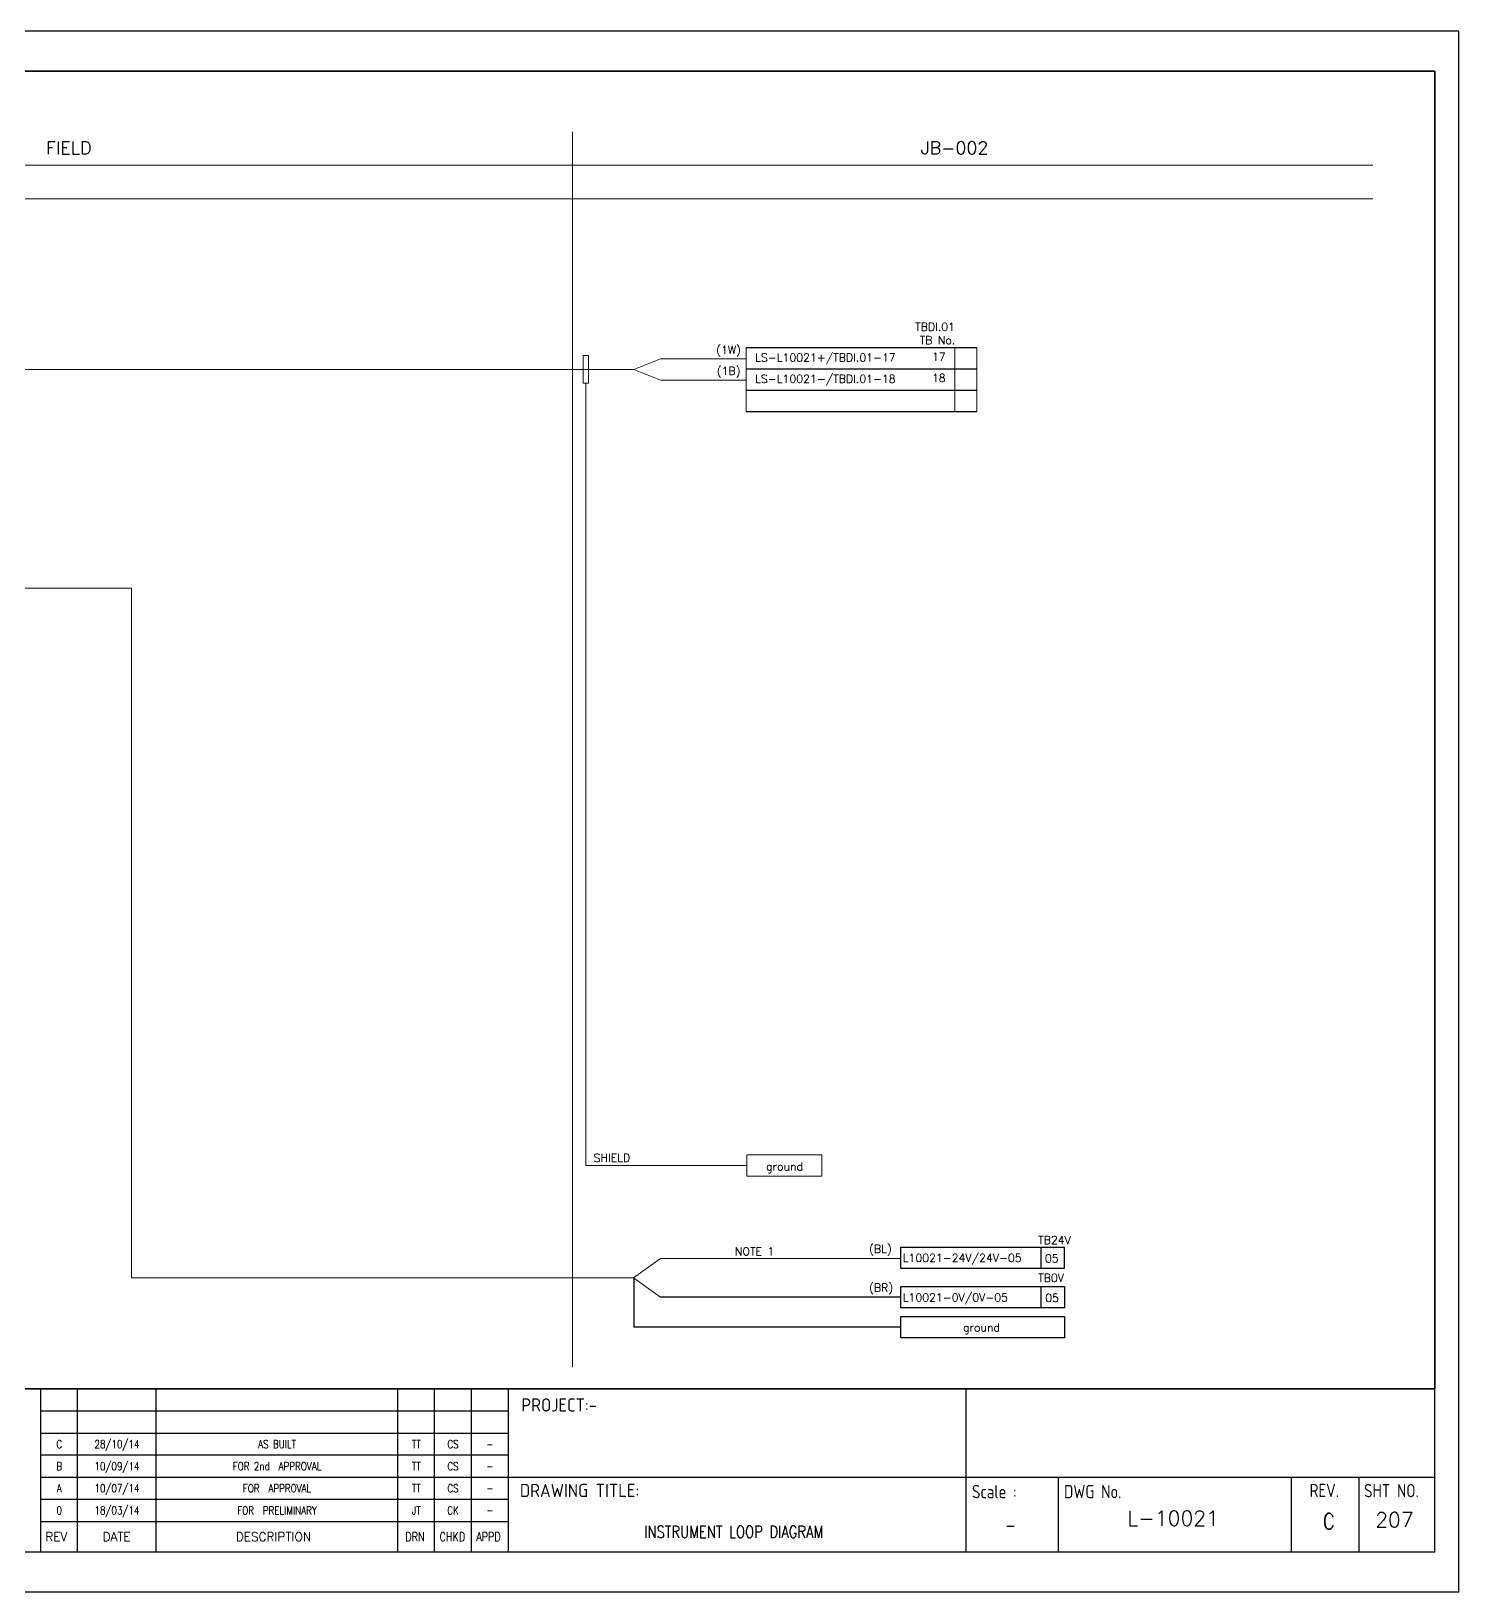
# Model space of a CAD drawing. Header units: millimetres. Extents: x -14942 to 24072, y -50285 to 2207.
# Drawn here: x 3861.5 to 4129, y -3573.9 to -3281.4 of the extents above; entities that cross this region are included whole.
import ezdxf
from ezdxf.enums import TextEntityAlignment as Align

# ---------------------------------------------------------------- set-up
doc = ezdxf.new("R2010")
doc.units = ezdxf.units.MM
doc.header["$MEASUREMENT"] = 0
doc.layers.get('0').update_dxf_attribs({"linetype": 'CONTINUOUS'})
for name, color, linetype in [('BORDER', 3, 'CONTINUOUS'), ('INSTRU', 4, 'CONTINUOUS'), ('INSTRUMENT', 1, 'CONTINUOUS'), ('LINE', 3, 'CONTINUOUS'), ('TEXT', 2, 'CONTINUOUS')]:
    doc.layers.add(name, color=color, linetype=linetype)
doc.styles.add('52049_PAPER A4$0$ISO Proportional', font='isocp.shx')
doc.styles.add('52049_PAPER A4$0$ROMANS', font='isocp.shx')
doc.styles.add('52049_PAPER A4$0$Romans-title', font='romans.shx')
doc.styles.add('ROMANS', font='romans')

# ---------------------------------------------------------------- blocks, each defined once
blk = doc.blocks.new('A$C089E5181')
at = {"color": 3}
for p, q in [((-415.5, 38.01102467920009), (-4.5, 38.01102467920009)), ((-265.7457914055235, 7.5), (-265.7457914055235, 38.01102467920009)), ((-258.8509534931331, 7.5), (-258.8509534931331, 38.01102467920009)), ((-244.1147310175929, 7.5), (-244.1147310175929, 38.01102467920009)), ((-198.8416674518862, 7.5), (-198.8416674518862, 38.01102467920009)), ((-191.9468295380143, 7.5), (-191.9468295380143, 38.01102467920009)), ((-185.0519916241437, 7.5), (-185.0519916241437, 38.01102467920009)), ((-178.1571537117534, 38.01102467920009), (-178.1571537117534, 7.5)), ((-92.37721470600763, 38.01102467920009), (-92.37721470600763, 7.5)), ((-178.1571537117534, 21.46341368650064), (-4.5, 21.46341368650064)), ((-75.06399077095921, 21.46341368650064), (-75.06399077095921, 7.5)), ((-31.39884190612065, 21.46341368650064), (-31.39884190612065, 7.5)), ((-18.75264737722091, 21.46341368650064), (-18.75264737722091, 7.5)), ((-265.7457914055235, 13.18960819015138), (-178.1571537117534, 13.18960819015138))]:
    blk.add_line(p, q, dxfattribs=at)
at = {"color": 7}
for p, q in [((-4.5, 38.01102467920009), (-96.37604298136966, 38.01102467920009)), ((-92.37721470600763, 38.01102467920009), (-92.37721470600763, 19.85144711202247))]:
    blk.add_line(p, q, dxfattribs=at)
at = {"color": 1}
for p, q in [((-178.1571537117534, 33.87412193028376), (-265.7457914055235, 33.87412193028376)), ((-265.7457914055235, 29.73721918284991), (-178.1571537117534, 29.73721918284991)), ((-178.1571537117534, 25.60031643393449), (-265.7457914055235, 25.60031643393449)), ((-265.7457914055235, 21.46341368650064), (-178.1571537117534, 21.46341368650064)), ((-178.1571537117534, 17.32651093758523), (-265.7457914055235, 17.32651093758523))]:
    blk.add_line(p, q, dxfattribs=at)
at = {"color": 7}
blk.add_lwpolyline([(0, 0), (0, 292.5), (-423, 292.5), (-423, 0)], close=True, dxfattribs=at)
blk.add_lwpolyline([(-415.5, 285), (-4.5, 285), (-4.5, 38.01102467920009), (-415.5, 38.01102467920009)], close=True)
at = {"color": 3}
blk.add_lwpolyline([(-4.5, 7.5), (-4.5, 285), (-415.5, 285), (-415.5, 7.5)], close=True, dxfattribs=at)
at = {"color": 2, "style": '52049_PAPER A4$0$ISO Proportional'}
for s, p in [('PROJECT:-', (-168.6123091134518, 35.01940862212268)), ('DRAWING TITLE:', (-164.7751842086609, 18.99052187840971))]:
    blk.add_text(s, height=2.482141648893433, dxfattribs=at).set_placement(p, align=Align.MIDDLE_CENTER)
at = {"color": 2}
for s, height, style, width, p in [('C', 1.5, '52049_PAPER A4$0$Romans-title', 0.8, (-262.2983724493283, 27.66876780913299)), ('28/10/14', 1.5, '52049_PAPER A4$0$Romans-title', 0.8, (-251.4828422553637, 27.66876780913299)), ('AS BUILT', 1.5, '52049_PAPER A4$0$Romans-title', 0.8, (-221.4781992347403, 27.66876780913299)), ('TT', 1.5, '52049_PAPER A4$0$Romans-title', 0.8, (-195.3942484949503, 27.66876780913299)), ('CS', 1.5, '52049_PAPER A4$0$Romans-title', 0.8, (-188.4994105810783, 27.66876780913299)), ('-', 1.5, '52049_PAPER A4$0$Romans-title', 0.8, (-181.6045726672078, 27.66876780913299)), ('B', 1.5, '52049_PAPER A4$0$Romans-title', 0.8, (-262.2983724493283, 23.53186506021757)), ('10/09/14', 1.5, '52049_PAPER A4$0$Romans-title', 0.8, (-251.4828422553637, 23.53186506021757)), ('FOR 2nd  APPROVAL', 1.5, '52049_PAPER A4$0$Romans-title', 0.8, (-221.4781992347403, 23.53186506021757)), ('TT', 1.5, '52049_PAPER A4$0$Romans-title', 0.8, (-195.3942484949503, 23.53186506021757)), ('CS', 1.5, '52049_PAPER A4$0$Romans-title', 0.8, (-188.4994105810783, 23.53186506021757)), ('-', 1.5, '52049_PAPER A4$0$Romans-title', 0.8, (-181.6045726672078, 23.53186506021757)), ('A', 1.5, '52049_PAPER A4$0$Romans-title', 0.8, (-262.2983724493283, 19.39496231278372)), ('10/07/14', 1.5, '52049_PAPER A4$0$Romans-title', 0.8, (-251.4828422553637, 19.39496231278372)), ('FOR  APPROVAL', 1.5, '52049_PAPER A4$0$Romans-title', 0.8, (-221.4781992347403, 19.39496231278372)), ('TT', 1.5, '52049_PAPER A4$0$Romans-title', 0.8, (-195.3942484949503, 19.39496231278372)), ('CS', 1.5, '52049_PAPER A4$0$Romans-title', 0.8, (-188.4994105810783, 19.39496231278372)), ('-', 1.5, '52049_PAPER A4$0$Romans-title', 0.8, (-181.6045726672078, 19.39496231278372)), ('Scale :', 2.482141648893433, '52049_PAPER A4$0$ROMANS', 0.9, (-87.05653888411462, 18.77690795006038)), ('DWG No.', 2.482141648893433, '52049_PAPER A4$0$ROMANS', 0.9, (-68.60706583554293, 18.77690795006038)), ('REV.', 2.482141648893433, '52049_PAPER A4$0$ROMANS', 0.9, (-25.21417280279093, 18.99118680108131)), ('SHT NO.', 2.482141648893433, '52049_PAPER A4$0$ROMANS', 0.9, (-12.63751743322746, 18.95773219993953)), ('0', 1.5, '52049_PAPER A4$0$Romans-title', 0.8, (-262.2983724493283, 15.25805956386739)), ('18/03/14', 1.5, '52049_PAPER A4$0$Romans-title', 0.8, (-251.4828422553637, 15.25805956386739)), ('FOR  PRELIMINARY', 1.5, '52049_PAPER A4$0$Romans-title', 0.8, (-221.4781992347403, 15.25805956386739)), ('JT', 1.5, '52049_PAPER A4$0$Romans-title', 0.8, (-195.3942484949503, 15.25805956386739)), ('CK', 1.5, '52049_PAPER A4$0$Romans-title', 0.8, (-188.4994105810783, 15.25805956386739)), ('-', 1.5, '52049_PAPER A4$0$Romans-title', 0.8, (-181.6045726672078, 15.25805956386739)), ('C', 3, '52049_PAPER A4$0$Romans-title', 0.8, (-24.35546561425872, 13.2091133059057)), ('-', 2.25, '52049_PAPER A4$0$Romans-title', 0.8, (-84.00171463200058, 12.48234870082888))]:
    blk.add_text(s, height=height, dxfattribs=dict(at, style=style, width=width)).set_placement(p, align=Align.MIDDLE_CENTER)
at = {"color": 2, "style": '52049_PAPER A4$0$Romans-title'}
for s, p in [('REV', (-264.8983677825527, 9.493403993312313)), ('DATE', (-254.1676355081108, 9.493403993312313)), ('DESCRIPTION', (-229.1988441615363, 9.493403993312313))]:
    blk.add_text(s, height=1.654761099262288, dxfattribs=at).set_placement(p)
at = {"color": 2, "style": '52049_PAPER A4$0$Romans-title', "width": 0.8}
for s, p in [('DRN', (-197.4387148398141, 9.493403993312313)), ('CHKD', (-191.0343503953309, 9.493403993312313)), ('APPD', (-184.1395124814603, 9.493403993312313))]:
    blk.add_text(s, height=1.654761099262288, dxfattribs=at).set_placement(p)
at = {"layer": 'TEXT', "style": 'ROMANS', "width": 0.8}
blk.add_text('INSTRUMENT LOOP DIAGRAM ', height=2.25, dxfattribs=at).set_placement((-135.2671842088803, 11.24391406229461), align=Align.MIDDLE_CENTER)
blk = doc.blocks.new('Box')
at = {"layer": 'INSTRU', "color": 7, "lineweight": 13}
for p, q in [((660.4839982986996, -1853.291653918805), (660.4841292836882, -1865.258428875166)), ((699.5925877817936, -1853.291268522421), (699.5926554159541, -1865.257976980983)), ((703.7217972308172, -1853.291227831044), (703.7219330746993, -1865.25792926769))]:
    blk.add_line(p, q, dxfattribs=at)
at = {"layer": 'INSTRUMENT', "color": 7}
for p, q in [((660.4839982986996, -1853.291653918805), (703.721797230819, -1853.291227831044)), ((660.4840419603624, -1857.280578904258), (703.7218433215039, -1857.280079296811)), ((660.4840856220253, -1861.269503889712), (703.7218894130365, -1861.269004282236)), ((660.4841292836882, -1865.258428875166), (703.7219330746993, -1865.25792926769))]:
    blk.add_line(p, q, dxfattribs=at)
blk = doc.blocks.new('OO')
at = {"layer": 'INSTRUMENT', "color": 7}
blk.add_line((715.8587117721249, -2010.203788104585), (715.8587117721249, -2014.19098285334), dxfattribs=at)
blk.add_lwpolyline([(689.5920582065505, -2010.203788104585), (720.2564631815117, -2010.203788104585), (720.2564631815117, -2014.19098285334), (689.5920582065505, -2014.19098285334)], close=True, dxfattribs=at)
blk = doc.blocks.new('444')
at = {"layer": 'INSTRUMENT', "color": 7}
blk.add_lwpolyline([(850.7115561014759, -1511.739019290066), (881.3759610764371, -1511.739019290066), (881.3759610764371, -1515.726214038821), (850.7115561014759, -1515.726214038821)], close=True, dxfattribs=at)
at = {"layer": 'TEXT', "color": 7, "lineweight": 13, "style": 'ROMANS'}
blk.add_text('ground', height=1.5, dxfattribs=at).set_placement((862.3418498707521, -1514.566594483824))

msp = doc.modelspace()

# ---------------------------------------------------------------- linework, layer by layer
at = {"layer": 'BORDER', "color": 7, "lineweight": 13, "ltscale": 2.5}
msp.add_line((3962.907721760299, -3300.251879295809), (3962.907721760299, -3531.788341764543), dxfattribs=at)
at = {"layer": 'BORDER', "color": 7, "lineweight": 13}
for p, q in [((3726.877721760298, -3306.551879295809), (4112.9077217603, -3306.551879295809)), ((3726.877721760298, -3312.851879295809), (4112.9077217603, -3312.851879295809))]:
    msp.add_line(p, q, dxfattribs=at)
at = {"layer": 'INSTRU', "color": 7, "lineweight": 13}
for p, q in [((3995.610913554176, -3491.994151458749), (4009.610913554176, -3491.994151458749)), ((3995.610913554176, -3491.994151458749), (3995.610913554176, -3495.994151458749)), ((4009.610913554176, -3491.994151458749), (4009.610913554176, -3495.994151458749)), ((3995.610913554176, -3495.994151458749), (4009.610913554176, -3495.994151458749))]:
    msp.add_line(p, q, dxfattribs=at)
at = {"layer": 'INSTRUMENT', "color": 7}
for p, q in [((3974.404016394054, -3515.09029891897), (3974.404016394054, -3524.294027431744)), ((4024.438497028355, -3518.70940760325), (3979.425200641998, -3518.70940760325)), ((4024.467022634679, -3524.294027431744), (3974.404016394054, -3524.294027431744))]:
    msp.add_line(p, q, dxfattribs=at)
at = {"layer": 'LINE', "color": 7, "lineweight": 13}
for p, q in [((3965.930245344151, -3342.21088768928), (3964.930245344151, -3342.21088768928)), ((3964.930245344151, -3342.21088768928), (3964.930245344151, -3347.41088768928)), ((3965.930245344151, -3342.21088768928), (3965.930245344151, -3347.41088768928)), ((3974.42646125403, -3344.810887689281), (3979.42646125403, -3342.810887689281)), ((3995.365620556824, -3342.810887689281), (3979.42646125403, -3342.810887689281)), ((3812.592068873939, -3344.810887689281), (3974.42646125403, -3344.810887689281)), ((3974.42646125403, -3344.810887689281), (3979.42646125403, -3346.810887689281)), ((3965.930245344151, -3347.41088768928), (3964.930245344151, -3347.41088768928)), ((3965.430245344151, -3347.41088768928), (3965.430245344151, -3494.020552536632)), ((3995.365620556824, -3346.810887689281), (3979.42646125403, -3346.810887689281)), ((3819.408939792657, -3385.812169730212), (3880.291213691229, -3385.812169730212)), ((3880.291213691228, -3385.812169730212), (3880.291213691228, -3515.076233089326)), ((3995.610913554176, -3494.020552536632), (3965.430245344151, -3494.020552536632)), ((3974.374801839153, -3515.080922114846), (3979.374801839153, -3511.421518242837)), ((4024.393890827851, -3511.42027605454), (3979.374801839153, -3511.42027605454)), ((3880.291213691228, -3515.076233089326), (3904.683724141481, -3515.076233089326)), ((3974.426461254031, -3515.076233089326), (3904.683724141481, -3515.076233089326)), ((3979.41955616707, -3518.710498253231), (3974.374801839153, -3515.080922114846))]:
    msp.add_line(p, q, dxfattribs=at)

# ---------------------------------------------------------------- block references
at = {"layer": 'INSTRUMENT', "color": 1}
for name, p in [('Box', (3334.993484619825, -1487.412968541227)), ('OO', (3334.829962843247, -1499.111605373042)), ('OO', (3334.838444305265, -1506.473646279538))]:
    msp.add_blockref(name, p, dxfattribs=at)
at = {"layer": 'INSTRUMENT', "color": 7}
msp.add_blockref('444', (3173.755466533203, -2010.561410767301), dxfattribs=at)
at = {"layer": 'LINE', "color": 7, "lineweight": 13}
msp.add_blockref('A$C089E5181', (4129.018373440997, -3573.917659988001), dxfattribs=at)

# ---------------------------------------------------------------- texts
at = {"layer": 'TEXT', "color": 7, "lineweight": 13, "style": 'ROMANS'}
for s, height, p in [('FIELD', 2.4, (3864.233862519937, -3304.48056463227)), ('JB-002', 2.4, (4028.199888627729, -3304.48056463227)), ('TBDI.01', 1.5, (4027.138733102966, -3337.575574567523)), ('(1W)', 1.5, (3989.850819416199, -3341.898106423402)), ('TB No.', 1.5, (4027.980584280618, -3340.076097395316)), ('LS-L10021+/TBDI.01-17', 1.5, (3997.124482190723, -3343.333187699015)), ('17', 1.5, (4030.281836469386, -3343.169215330451)), ('(1B)', 1.5, (3989.956242580276, -3345.848831889906)), ('LS-L10021-/TBDI.01-18', 1.5, (3997.124525852386, -3347.322112684468)), ('18', 1.5, (4030.28188013105, -3347.158140315905)), ('SHIELD', 1.5, (3966.865350829874, -3493.329504505735)), ('ground', 1.5, (3999.195008508928, -3494.950846151889)), ('NOTE 1', 1.5, (3993.349398412042, -3510.862821320789)), ('(BL)', 1.5, (4018.506433659938, -3510.398240633384)), ('TB24V', 1.5, (4050.198941456277, -3508.739433622463)), ('L10021-24V/24V-05', 1.5, (4024.787641623105, -3512.089649447208)), ('TB0V', 1.5, (4050.198941456277, -3515.832828404823)), ('(BR)', 1.5, (4018.506433659938, -3517.662593200083)), ('L10021-0V/0V-05', 1.5, (4024.787641623105, -3519.505009577882)), ('L-10021', 2.8, (4066.893363240408, -3561.525859024653))]:
    msp.add_text(s, height=height, dxfattribs=at).set_placement(p)
for s, height, p in [('05', 1.5, (4052.742332503543, -3511.430080668314)), ('05', 1.5, (4052.793899767987, -3518.845440798988)), ('207', 2.8, (4116.951663765235, -3560.4243818265))]:
    msp.add_text(s, height=height, dxfattribs=at).set_placement(p, align=Align.MIDDLE)

doc.saveas('drawing.dxf')
